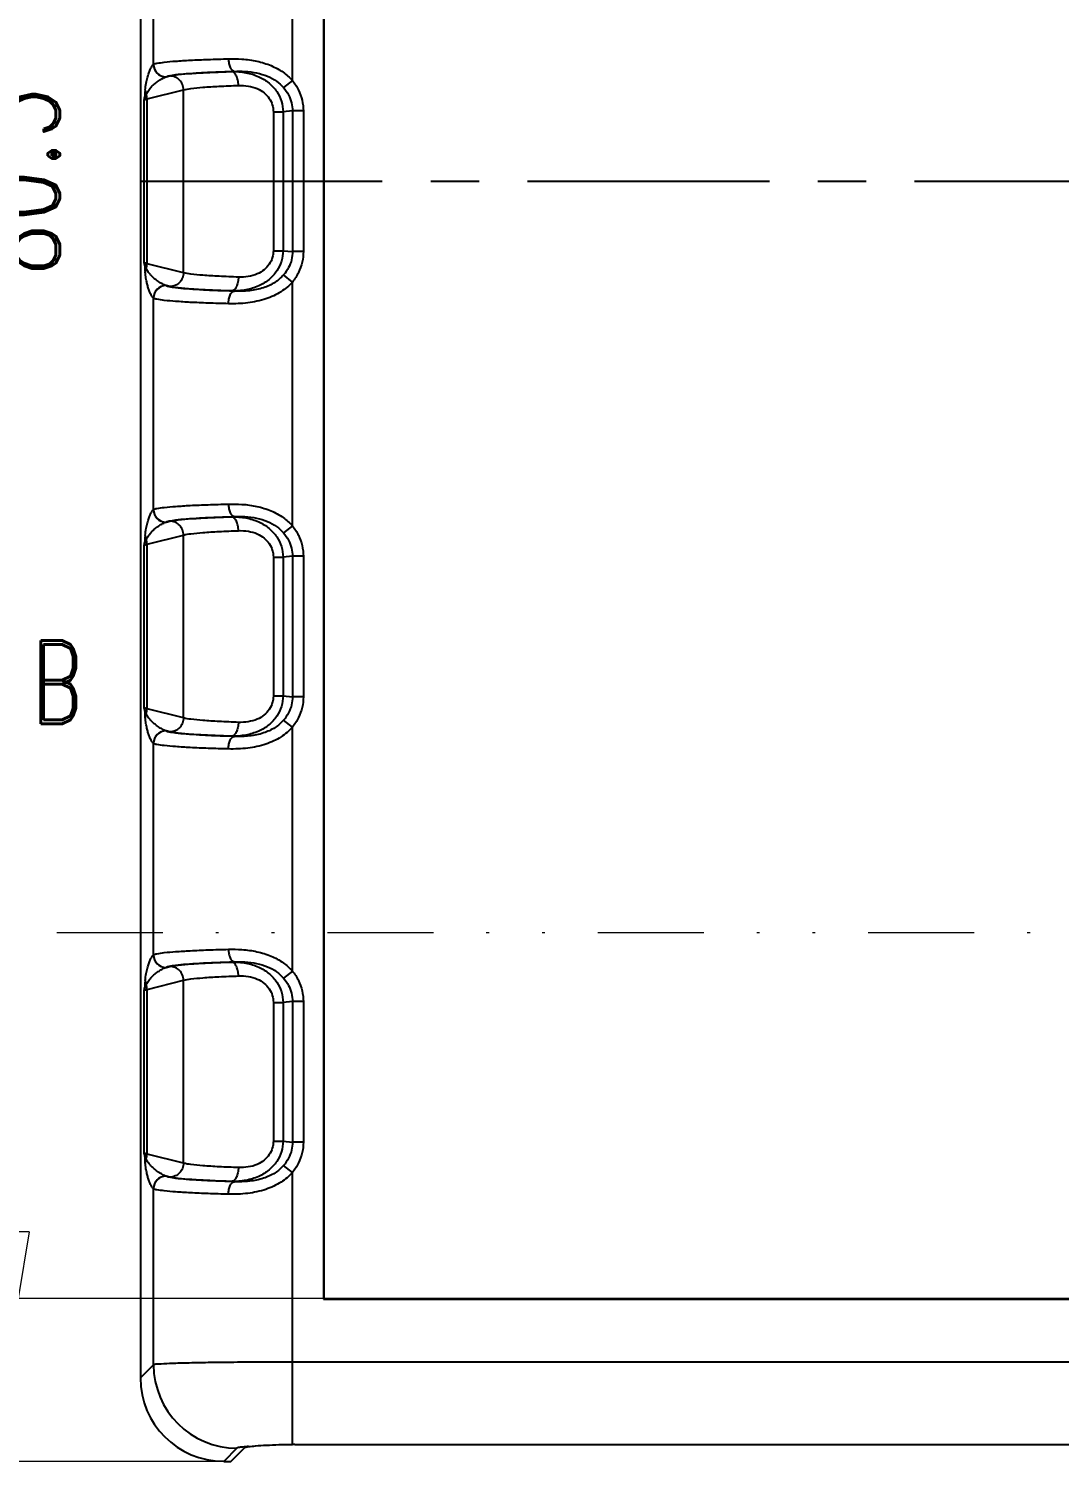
# Model space of a CAD drawing. Header units: millimetres. Extents: x 2827 to 3145, y 1044 to 1251.
# Drawn here: x 2865.8 to 2902.8, y 1147.2 to 1198.7 of the extents above; entities that cross this region are included whole.
import ezdxf
from ezdxf.enums import TextEntityAlignment as Align

# ---------------------------------------------------------------- set-up
doc = ezdxf.new("R2010")
doc.units = ezdxf.units.MM
doc.linetypes.add('CENTER', pattern=[50.8, 31.75, -6.35, 6.35, -6.35])
doc.linetypes.add('DIVIDE', pattern=[31.75, 12.7, -6.35, 0, -6.35, 0, -6.35])
doc.layers.add('dim', color=82, linetype='Continuous', lineweight=9)
doc.layers.add('hatch', color=56, linetype='Continuous', lineweight=9)
doc.styles.add('ROMAND', font='romand.shx', dxfattribs={"width": 0.75, "bigfont": 'gbcbig.shx'})
doc.dimstyles.new('YanXiu', dxfattribs={"dimtxt": 2.5, "dimasz": 2.2, "dimexe": 1, "dimexo": 0, "dimgap": 0.66, "dimtad": 0, "dimzin": 9, "dimdsep": 46, "dimtxsty": 'ROMAND', "dimblk": 'CLOSEDBLANK', "dimcen": 0, "dimclrd": 3, "dimclre": 3, "dimclrt": 7, "dimazin": 2, "dimtfac": 1, "dimtofl": 0, "dimtmove": 0, "dimatfit": 3, "dimldrblk": 'CLOSEDBLANK', "dimfxl": 1, "dimlwd": 5, "dimlwe": 5, "dimarcsym": 0})

# ---------------------------------------------------------------- blocks, each defined once
blk = doc.blocks.new('_ClosedBlank')
at = {"color": 0, "linetype": 'ByBlock', "lineweight": -2}
for p, q in [((-1, 0.167), (0, 0)), ((-1, 0.167), (-1, -0.167)), ((0, 0), (-1, -0.167))]:
    blk.add_line(p, q, dxfattribs=at)
blk = doc.blocks.new('*D4')
at = {"layer": 'Defpoints', "color": 0}
for p in [(2876.375, 1233.377), (2865.378, 1153.077), (2876.375, 1153.077)]:
    blk.add_point(p, dxfattribs=at)
at = {"layer": 'dim', "color": 3, "lineweight": 5}
for p, q in [((2876.375, 1233.377), (2864.778, 1233.377)), ((2865.378, 1230.977), (2865.378, 1197.309)), ((2865.378, 1155.477), (2865.378, 1189.146)), ((2876.375, 1153.077), (2864.778, 1153.077))]:
    blk.add_line(p, q, dxfattribs=at)
at = {"layer": 'dim', "color": 3, "lineweight": 5, "xscale": 2.4, "yscale": 2.4, "zscale": 2.4}
for p, rotation in [((2865.378, 1233.377), 90), ((2865.378, 1153.077), 270)]:
    blk.add_blockref('_ClosedBlank', p, dxfattribs=dict(at, rotation=rotation))
at = {"layer": 'dim', "color": 7, "insert": (2865.378, 1193.227), "char_height": 3, "attachment_point": 5, "rotation": 90, "style": 'ROMAND'}
blk.add_mtext('80.3', dxfattribs=at)
blk = doc.blocks.new('*D6')
at = {"layer": 'Defpoints', "color": 0}
for p in [(2872.771, 1239.227), (2861.178, 1147.227), (2872.771, 1147.227)]:
    blk.add_point(p, dxfattribs=at)
at = {"layer": 'dim', "color": 3, "lineweight": 5}
for p, q in [((2872.771, 1239.227), (2860.578, 1239.227)), ((2861.178, 1236.827), (2861.178, 1195.649)), ((2861.178, 1149.627), (2861.178, 1190.806)), ((2872.771, 1147.227), (2860.578, 1147.227))]:
    blk.add_line(p, q, dxfattribs=at)
at = {"layer": 'dim', "color": 3, "lineweight": 5, "xscale": 2.4, "yscale": 2.4, "zscale": 2.4}
for p, rotation in [((2861.178, 1239.227), 90), ((2861.178, 1147.227), 270)]:
    blk.add_blockref('_ClosedBlank', p, dxfattribs=dict(at, rotation=rotation))
at = {"layer": 'dim', "color": 7, "insert": (2861.178, 1193.227), "char_height": 3, "attachment_point": 5, "rotation": 90, "style": 'ROMAND'}
blk.add_mtext('92', dxfattribs=at)

msp = doc.modelspace()

# ---------------------------------------------------------------- linework, layer by layer
at = {"color": 7, "linetype": 'Continuous'}
for p, q in [((2869.775, 1236.232), (2869.775, 1150.223)), ((2876.358, 1233.395), (2876.358, 1153.06)), ((2876.375, 1233.377), (2876.375, 1153.077)), ((2875.241, 1196.848), (2875.241, 1205.607)), ((2870.248, 1197.429), (2870.248, 1205.026)), ((2870.246, 1197.427), (2870.248, 1197.429)), ((2870.699, 1196.979), (2870.839, 1197.013)), ((2873.148, 1197.178), (2873.059, 1197.17)), ((2870.014, 1196.189), (2871.328, 1196.514)), ((2870.696, 1196.978), (2870.699, 1196.979)), ((2871.328, 1189.941), (2871.328, 1196.514)), ((2875.241, 1196.848), (2874.925, 1196.593)), ((2869.912, 1190.311), (2869.912, 1196.144)), ((2870.014, 1190.266), (2870.014, 1196.189)), ((2874.557, 1195.722), (2874.904, 1195.722)), ((2874.557, 1195.722), (2874.557, 1190.733)), ((2875.246, 1195.753), (2874.904, 1195.722)), ((2874.904, 1195.722), (2874.904, 1190.733)), ((2875.635, 1195.753), (2875.246, 1195.753)), ((2875.246, 1195.753), (2875.246, 1190.702)), ((2875.635, 1195.753), (2875.635, 1190.702)), ((2874.557, 1190.733), (2874.904, 1190.733)), ((2874.904, 1190.733), (2875.246, 1190.702)), ((2875.635, 1190.702), (2875.246, 1190.702)), ((2871.328, 1189.941), (2870.014, 1190.266)), ((2875.241, 1189.607), (2874.925, 1189.862)), ((2870.699, 1189.476), (2870.696, 1189.477)), ((2870.839, 1189.442), (2870.699, 1189.476)), ((2875.241, 1180.848), (2875.241, 1189.607)), ((2870.248, 1189.026), (2870.246, 1189.028)), ((2870.248, 1181.429), (2870.248, 1189.026)), ((2873.059, 1189.285), (2873.148, 1189.277)), ((2870.246, 1181.427), (2870.248, 1181.429)), ((2873.148, 1181.178), (2873.059, 1181.17)), ((2870.696, 1180.978), (2870.699, 1180.979)), ((2870.699, 1180.979), (2870.839, 1181.013)), ((2875.241, 1180.848), (2874.925, 1180.593)), ((2869.912, 1174.311), (2869.912, 1180.144)), ((2870.014, 1180.189), (2871.328, 1180.514)), ((2870.014, 1174.266), (2870.014, 1180.189)), ((2871.328, 1173.941), (2871.328, 1180.514)), ((2874.557, 1179.722), (2874.904, 1179.722)), ((2874.557, 1179.722), (2874.557, 1174.733)), ((2875.246, 1179.753), (2874.904, 1179.722)), ((2874.904, 1179.722), (2874.904, 1174.733)), ((2875.635, 1179.753), (2875.246, 1179.753)), ((2875.246, 1179.753), (2875.246, 1174.702)), ((2875.635, 1179.753), (2875.635, 1174.702)), ((2874.557, 1174.733), (2874.904, 1174.733)), ((2874.904, 1174.733), (2875.246, 1174.702)), ((2875.635, 1174.702), (2875.246, 1174.702)), ((2871.328, 1173.941), (2870.014, 1174.266)), ((2875.241, 1173.607), (2874.925, 1173.862)), ((2870.699, 1173.476), (2870.696, 1173.477)), ((2870.839, 1173.442), (2870.699, 1173.476)), ((2875.241, 1164.848), (2875.241, 1173.607)), ((2870.248, 1173.026), (2870.246, 1173.028)), ((2870.248, 1165.429), (2870.248, 1173.026)), ((2873.059, 1173.285), (2873.148, 1173.277)), ((2870.246, 1165.427), (2870.248, 1165.429)), ((2873.148, 1165.178), (2873.059, 1165.17)), ((2870.696, 1164.978), (2870.699, 1164.979)), ((2870.699, 1164.979), (2870.839, 1165.013)), ((2875.241, 1164.848), (2874.925, 1164.593)), ((2869.912, 1158.311), (2869.912, 1164.144)), ((2870.014, 1164.189), (2871.328, 1164.514)), ((2870.014, 1158.266), (2870.014, 1164.189)), ((2871.328, 1157.941), (2871.328, 1164.514)), ((2874.557, 1163.722), (2874.904, 1163.722)), ((2874.557, 1163.722), (2874.557, 1158.733)), ((2875.246, 1163.753), (2874.904, 1163.722)), ((2874.904, 1163.722), (2874.904, 1158.733)), ((2875.635, 1163.753), (2875.246, 1163.753)), ((2875.246, 1163.753), (2875.246, 1158.702)), ((2875.635, 1163.753), (2875.635, 1158.702)), ((2874.557, 1158.733), (2874.904, 1158.733)), ((2874.904, 1158.733), (2875.246, 1158.702)), ((2875.635, 1158.702), (2875.246, 1158.702)), ((2871.328, 1157.941), (2870.014, 1158.266)), ((2870.699, 1157.476), (2870.696, 1157.477)), ((2870.839, 1157.442), (2870.699, 1157.476)), ((2875.241, 1157.607), (2874.925, 1157.862)), ((2875.241, 1147.837), (2875.241, 1157.607)), ((2870.248, 1157.026), (2870.246, 1157.028)), ((2870.248, 1150.696), (2870.248, 1157.026)), ((2873.059, 1157.285), (2873.148, 1157.277)), ((2876.358, 1153.06), (2876.375, 1153.077)), ((2876.358, 1153.06), (2931.693, 1153.06)), ((2876.375, 1153.077), (2931.675, 1153.077)), ((2870.248, 1150.696), (2869.775, 1150.223)), ((2932.81, 1150.795), (2875.241, 1150.795)), ((2873.244, 1147.7), (2872.771, 1147.227)), ((2873.03, 1147.227), (2873.53, 1147.728)), ((2875.328, 1147.837), (2932.723, 1147.837)), ((2872.771, 1147.227), (2873.03, 1147.227))]:
    msp.add_line(p, q, dxfattribs=at)
at = {"color": 1, "linetype": 'CENTER', "ltscale": 0.274}
msp.add_line((2869.775, 1193.227), (2938.275, 1193.227), dxfattribs=at)
at = {"color": 7, "linetype": 'Continuous'}
for centre, radius, start, end in [((2870.697, 1197.428), 0.451, 180.1857, 269.8143), ((2870.699, 1197.43), 0.451, 180.1857, 269.8143), ((2931.796, 1190.003), 62.188, 174.00018, 174.33311), ((2869.503, 1196.183), 0.511, 0.6172, 19.5541), ((2936.124, 1196.89), 66.538, 185.67436, 185.98553), ((2869.503, 1190.272), 0.511, 340.4459, 359.3828), ((2870.697, 1189.027), 0.451, 90.1857, 179.8143), ((2870.699, 1189.025), 0.451, 90.1857, 179.8143), ((2870.697, 1181.428), 0.451, 180.1857, 269.8143), ((2870.699, 1181.43), 0.451, 180.1857, 269.8143), ((2931.796, 1174.003), 62.188, 174.00018, 174.33311), ((2869.503, 1180.183), 0.511, 0.6172, 19.5541), ((2936.124, 1180.89), 66.538, 185.67436, 185.98553), ((2869.503, 1174.272), 0.511, 340.4459, 359.3828), ((2870.697, 1173.027), 0.451, 90.1857, 179.8143), ((2870.699, 1173.025), 0.451, 90.1857, 179.8143), ((2870.697, 1165.428), 0.451, 180.1857, 269.8143), ((2870.699, 1165.43), 0.451, 180.1857, 269.8143), ((2931.796, 1158.003), 62.188, 174.00018, 174.33311), ((2869.503, 1164.183), 0.511, 0.6172, 19.5541), ((2936.124, 1164.89), 66.538, 185.67436, 185.98553), ((2869.503, 1158.272), 0.511, 340.4459, 359.3828), ((2870.697, 1157.027), 0.451, 90.1857, 179.8143), ((2870.699, 1157.025), 0.451, 90.1857, 179.8143), ((2873.254, 1150.706), 3.006, 180.1881, 269.8119), ((2875.328, 1137.058), 10.779, 90.0017, 90.4628)]:
    msp.add_arc(centre, radius, start, end, dxfattribs=at)
msp.add_ellipse((2872.78, 1150.232), major_axis=(2.127, 2.127), ratio=0.997265, start_param=-3.925621, end_param=-2.357564, dxfattribs=at)
for points, start_tangent, end_tangent in [([(2870.248, 1197.429), (2870.368, 1197.469), (2870.634, 1197.509), (2871.039, 1197.545), (2871.57, 1197.578), (2872.21, 1197.606), (2872.941, 1197.628)], (0.739829, 0.672795), (0.999695, 0.02469)), ([(2872.941, 1197.628), (2873.427, 1197.618), (2873.966, 1197.542), (2874.477, 1197.382), (2874.908, 1197.144), (2875.241, 1196.848)], (0.999694, 0.024756), (0.662274, -0.749262)), ([(2872.941, 1197.628), (2872.96, 1197.46), (2873.005, 1197.317), (2873.071, 1197.218), (2873.148, 1197.178)], (0.021399, -0.999771), (0.994948, -0.100392)), ([(2869.949, 1196.504), (2869.986, 1196.758), (2870.029, 1196.954), (2870.077, 1197.111), (2870.128, 1197.241), (2870.185, 1197.347), (2870.246, 1197.427)], (0.09001, 0.995941), (0.70752, 0.706694)), ([(2870.699, 1196.979), (2870.806, 1197.02), (2871.049, 1197.059), (2871.417, 1197.096), (2871.901, 1197.129), (2872.484, 1197.156), (2873.148, 1197.178)], (0.708063, 0.70615), (0.999632, 0.02713)), ([(2870.839, 1197.013), (2871.135, 1197.061), (2871.621, 1197.104), (2872.272, 1197.141), (2873.059, 1197.17)], (0.970857, 0.239659), (0.999579, 0.029008)), ([(2871.328, 1196.514), (2871.289, 1196.704), (2871.183, 1196.865), (2871.025, 1196.973), (2870.839, 1197.013)], (-0.010634, 0.999943), (-0.999939, 0.011082)), ([(2873.059, 1197.17), (2873.568, 1197.13), (2874.03, 1196.986), (2874.405, 1196.752), (2874.678, 1196.449), (2874.846, 1196.099), (2874.904, 1195.722)], (0.999856, 0.016967), (0.007033, -0.999975)), ([(2873.302, 1196.671), (2873.28, 1196.857), (2873.227, 1197.016), (2873.15, 1197.126), (2873.059, 1197.17)], (-0.022219, 0.999753), (-0.995588, 0.093831)), ([(2873.148, 1197.178), (2873.533, 1197.175), (2873.954, 1197.12), (2874.347, 1197.001), (2874.674, 1196.821), (2874.925, 1196.593)], (0.999385, 0.035062), (0.653122, -0.757253)), ([(2869.948, 1196.504), (2869.954, 1196.453), (2869.966, 1196.403), (2869.985, 1196.355)], (0.036334, -0.99934), (0.429141, -0.903237)), ([(2869.985, 1196.355), (2870.075, 1196.506), (2870.177, 1196.628), (2870.291, 1196.733), (2870.414, 1196.826), (2870.549, 1196.907), (2870.696, 1196.978)], (0.389962, 0.920831), (0.924116, 0.382111)), ([(2871.328, 1196.514), (2871.592, 1196.561), (2872.024, 1196.605), (2872.602, 1196.642), (2873.302, 1196.671)], (0.963468, 0.267824), (0.999467, 0.032652)), ([(2873.302, 1196.671), (2873.658, 1196.65), (2873.975, 1196.558), (2874.228, 1196.405), (2874.41, 1196.205), (2874.52, 1195.973), (2874.557, 1195.722)], (0.999466, 0.032686), (-0.000413, -1)), ([(2874.925, 1196.593), (2875.104, 1196.331), (2875.211, 1196.047), (2875.246, 1195.753)], (0.653319, -0.757083), (-0.007099, -0.999975)), ([(2875.241, 1196.848), (2875.459, 1196.506), (2875.591, 1196.136), (2875.635, 1195.753)], (0.627233, -0.778831), (-0.000535, -1)), ([(2869.912, 1196.144), (2869.929, 1196.215), (2869.953, 1196.285), (2869.985, 1196.355)], (0.187598, 0.982246), (0.450176, 0.89294)), ([(2869.912, 1196.144), (2869.933, 1196.159), (2869.967, 1196.174), (2870.014, 1196.189)], (0.672674, 0.739939), (0.964974, 0.262345)), ([(2874.904, 1190.733), (2874.846, 1190.356), (2874.678, 1190.005), (2874.404, 1189.702), (2874.029, 1189.468), (2873.567, 1189.325), (2873.059, 1189.285)], (-0.007032, -0.999975), (-0.999856, 0.016969)), ([(2874.557, 1190.733), (2874.52, 1190.482), (2874.41, 1190.25), (2874.227, 1190.049), (2873.974, 1189.896), (2873.657, 1189.805), (2873.302, 1189.784)], (0.000414, -1), (-0.999466, 0.032683)), ([(2875.246, 1190.702), (2875.212, 1190.41), (2875.105, 1190.126), (2874.925, 1189.862)], (0.007088, -0.999975), (-0.653319, -0.757083)), ([(2875.635, 1190.702), (2875.592, 1190.322), (2875.46, 1189.952), (2875.241, 1189.607)], (0.000516, -1), (-0.627232, -0.778833)), ([(2870.014, 1190.266), (2869.967, 1190.281), (2869.933, 1190.296), (2869.912, 1190.311)], (-0.964974, 0.262346), (-0.672696, 0.739919)), ([(2869.985, 1190.1), (2869.972, 1190.127), (2869.958, 1190.158), (2869.945, 1190.191), (2869.933, 1190.228), (2869.922, 1190.268), (2869.912, 1190.311)], (-0.450164, 0.892946), (-0.187476, 0.982269)), ([(2869.949, 1189.951), (2869.954, 1190.002), (2869.966, 1190.052), (2869.985, 1190.1)], (0.025881, 0.999665), (0.424727, 0.905322)), ([(2870.246, 1189.028), (2870.21, 1189.071), (2870.176, 1189.121), (2870.145, 1189.178), (2870.118, 1189.238), (2870.092, 1189.301), (2870.069, 1189.366), (2870.049, 1189.432), (2870.03, 1189.5), (2870.012, 1189.574), (2869.994, 1189.655), (2869.977, 1189.745), (2869.962, 1189.842), (2869.949, 1189.951)], (-0.707159, 0.707055), (-0.106812, 0.994279)), ([(2870.696, 1189.477), (2870.609, 1189.517), (2870.529, 1189.559), (2870.455, 1189.602), (2870.389, 1189.647), (2870.329, 1189.692), (2870.274, 1189.736), (2870.224, 1189.781), (2870.179, 1189.825), (2870.135, 1189.873), (2870.093, 1189.924), (2870.053, 1189.978), (2870.017, 1190.037), (2869.985, 1190.1)], (-0.924093, 0.382167), (-0.407019, 0.91342)), ([(2871.328, 1189.941), (2871.289, 1189.751), (2871.183, 1189.59), (2871.025, 1189.482), (2870.839, 1189.442)], (-0.010634, -0.999943), (-0.999939, -0.011082)), ([(2873.302, 1189.784), (2872.603, 1189.813), (2872.025, 1189.85), (2871.593, 1189.893), (2871.328, 1189.941)], (-0.999467, 0.032654), (-0.963469, 0.26782)), ([(2874.925, 1189.862), (2874.617, 1189.595), (2874.203, 1189.401), (2873.697, 1189.294), (2873.148, 1189.277)], (-0.65317, -0.757211), (-0.999387, 0.03502)), ([(2873.148, 1189.277), (2872.483, 1189.299), (2871.9, 1189.326), (2871.417, 1189.359), (2871.049, 1189.396), (2870.806, 1189.435), (2870.699, 1189.476)], (-0.999632, 0.027127), (-0.708108, 0.706104)), ([(2873.059, 1189.285), (2872.272, 1189.314), (2871.622, 1189.351), (2871.136, 1189.394), (2870.839, 1189.442)], (-0.999579, 0.029015), (-0.970861, 0.239641)), ([(2875.241, 1189.607), (2874.832, 1189.26), (2874.29, 1189.002), (2873.636, 1188.858), (2872.941, 1188.827)], (-0.662319, -0.749222), (-0.999696, 0.024656)), ([(2873.302, 1189.784), (2873.28, 1189.598), (2873.227, 1189.439), (2873.15, 1189.329), (2873.059, 1189.285)], (-0.022217, -0.999753), (-0.995586, -0.093856)), ([(2872.941, 1188.827), (2872.21, 1188.849), (2871.57, 1188.877), (2871.039, 1188.91), (2870.634, 1188.946), (2870.368, 1188.985), (2870.248, 1189.026)], (-0.999695, 0.024688), (-0.73984, 0.672783)), ([(2872.941, 1188.827), (2872.96, 1188.994), (2873.005, 1189.138), (2873.071, 1189.237), (2873.148, 1189.277)], (0.021397, 0.999771), (0.994932, 0.100551)), ([(2870.248, 1181.429), (2870.368, 1181.469), (2870.634, 1181.509), (2871.039, 1181.545), (2871.57, 1181.578), (2872.21, 1181.606), (2872.941, 1181.628)], (0.739829, 0.672795), (0.999695, 0.02469)), ([(2872.941, 1181.628), (2873.427, 1181.618), (2873.966, 1181.542), (2874.477, 1181.382), (2874.908, 1181.144), (2875.241, 1180.848)], (0.999694, 0.024756), (0.662274, -0.749262)), ([(2872.941, 1181.628), (2872.96, 1181.46), (2873.005, 1181.317), (2873.071, 1181.218), (2873.148, 1181.178)], (0.021399, -0.999771), (0.994948, -0.100392)), ([(2869.949, 1180.504), (2869.986, 1180.758), (2870.029, 1180.954), (2870.077, 1181.111), (2870.128, 1181.241), (2870.185, 1181.347), (2870.246, 1181.427)], (0.09001, 0.995941), (0.70752, 0.706694)), ([(2870.699, 1180.979), (2870.806, 1181.02), (2871.049, 1181.059), (2871.417, 1181.096), (2871.901, 1181.129), (2872.484, 1181.156), (2873.148, 1181.178)], (0.708063, 0.70615), (0.999632, 0.02713)), ([(2870.839, 1181.013), (2871.135, 1181.061), (2871.621, 1181.104), (2872.272, 1181.141), (2873.059, 1181.17)], (0.970857, 0.239659), (0.999579, 0.029008)), ([(2873.059, 1181.17), (2873.568, 1181.13), (2874.03, 1180.986), (2874.405, 1180.752), (2874.678, 1180.449), (2874.846, 1180.099), (2874.904, 1179.722)], (0.999856, 0.016967), (0.007033, -0.999975)), ([(2873.302, 1180.671), (2873.28, 1180.857), (2873.227, 1181.016), (2873.15, 1181.126), (2873.059, 1181.17)], (-0.022219, 0.999753), (-0.995588, 0.093831)), ([(2873.148, 1181.178), (2873.533, 1181.175), (2873.954, 1181.12), (2874.347, 1181.001), (2874.674, 1180.821), (2874.925, 1180.593)], (0.999385, 0.035062), (0.653122, -0.757253)), ([(2869.985, 1180.355), (2870.075, 1180.506), (2870.177, 1180.628), (2870.291, 1180.733), (2870.414, 1180.826), (2870.549, 1180.907), (2870.696, 1180.978)], (0.389962, 0.920831), (0.924116, 0.382111)), ([(2871.328, 1180.514), (2871.289, 1180.704), (2871.183, 1180.865), (2871.025, 1180.973), (2870.839, 1181.013)], (-0.010634, 0.999943), (-0.999939, 0.011082)), ([(2871.328, 1180.514), (2871.592, 1180.561), (2872.024, 1180.605), (2872.602, 1180.642), (2873.302, 1180.671)], (0.963468, 0.267824), (0.999467, 0.032652)), ([(2873.302, 1180.671), (2873.658, 1180.65), (2873.975, 1180.558), (2874.228, 1180.405), (2874.41, 1180.205), (2874.52, 1179.973), (2874.557, 1179.722)], (0.999466, 0.032686), (-0.000413, -1)), ([(2874.925, 1180.593), (2875.104, 1180.331), (2875.211, 1180.047), (2875.246, 1179.753)], (0.653319, -0.757083), (-0.007099, -0.999975)), ([(2875.241, 1180.848), (2875.459, 1180.506), (2875.591, 1180.136), (2875.635, 1179.753)], (0.627233, -0.778831), (-0.000535, -1)), ([(2869.912, 1180.144), (2869.929, 1180.215), (2869.953, 1180.285), (2869.985, 1180.355)], (0.187598, 0.982246), (0.450176, 0.89294)), ([(2869.912, 1180.144), (2869.933, 1180.159), (2869.967, 1180.174), (2870.014, 1180.189)], (0.672674, 0.739939), (0.964974, 0.262345)), ([(2869.948, 1180.504), (2869.954, 1180.453), (2869.966, 1180.403), (2869.985, 1180.355)], (0.036334, -0.99934), (0.429141, -0.903237)), ([(2874.904, 1174.733), (2874.846, 1174.356), (2874.678, 1174.005), (2874.404, 1173.702), (2874.029, 1173.468), (2873.567, 1173.325), (2873.059, 1173.285)], (-0.007032, -0.999975), (-0.999856, 0.016969)), ([(2874.557, 1174.733), (2874.52, 1174.482), (2874.41, 1174.25), (2874.227, 1174.049), (2873.974, 1173.896), (2873.657, 1173.805), (2873.302, 1173.784)], (0.000414, -1), (-0.999466, 0.032683)), ([(2875.246, 1174.702), (2875.212, 1174.41), (2875.105, 1174.126), (2874.925, 1173.862)], (0.007088, -0.999975), (-0.653319, -0.757083)), ([(2875.635, 1174.702), (2875.592, 1174.322), (2875.46, 1173.952), (2875.241, 1173.607)], (0.000516, -1), (-0.627232, -0.778833)), ([(2870.014, 1174.266), (2869.967, 1174.281), (2869.933, 1174.296), (2869.912, 1174.311)], (-0.964974, 0.262346), (-0.672696, 0.739919)), ([(2869.985, 1174.1), (2869.972, 1174.127), (2869.958, 1174.158), (2869.945, 1174.191), (2869.933, 1174.228), (2869.922, 1174.268), (2869.912, 1174.311)], (-0.450164, 0.892946), (-0.187476, 0.982269)), ([(2869.949, 1173.951), (2869.954, 1174.002), (2869.966, 1174.052), (2869.985, 1174.1)], (0.025881, 0.999665), (0.424727, 0.905322)), ([(2870.246, 1173.028), (2870.21, 1173.071), (2870.176, 1173.121), (2870.145, 1173.178), (2870.118, 1173.238), (2870.092, 1173.301), (2870.069, 1173.366), (2870.049, 1173.432), (2870.03, 1173.5), (2870.012, 1173.574), (2869.994, 1173.655), (2869.977, 1173.745), (2869.962, 1173.842), (2869.949, 1173.951)], (-0.707159, 0.707055), (-0.106812, 0.994279)), ([(2870.696, 1173.477), (2870.609, 1173.517), (2870.529, 1173.559), (2870.455, 1173.602), (2870.389, 1173.647), (2870.329, 1173.692), (2870.274, 1173.736), (2870.224, 1173.781), (2870.179, 1173.825), (2870.135, 1173.873), (2870.093, 1173.924), (2870.053, 1173.978), (2870.017, 1174.037), (2869.985, 1174.1)], (-0.924093, 0.382167), (-0.407019, 0.91342)), ([(2871.328, 1173.941), (2871.289, 1173.751), (2871.183, 1173.59), (2871.025, 1173.482), (2870.839, 1173.442)], (-0.010634, -0.999943), (-0.999939, -0.011082)), ([(2873.302, 1173.784), (2872.603, 1173.813), (2872.025, 1173.85), (2871.593, 1173.893), (2871.328, 1173.941)], (-0.999467, 0.032654), (-0.963469, 0.26782)), ([(2874.925, 1173.862), (2874.617, 1173.595), (2874.203, 1173.401), (2873.697, 1173.294), (2873.148, 1173.277)], (-0.65317, -0.757211), (-0.999387, 0.03502)), ([(2873.148, 1173.277), (2872.483, 1173.299), (2871.9, 1173.326), (2871.417, 1173.359), (2871.049, 1173.396), (2870.806, 1173.435), (2870.699, 1173.476)], (-0.999632, 0.027127), (-0.708108, 0.706104)), ([(2873.059, 1173.285), (2872.272, 1173.314), (2871.622, 1173.351), (2871.136, 1173.394), (2870.839, 1173.442)], (-0.999579, 0.029015), (-0.970861, 0.239641)), ([(2875.241, 1173.607), (2874.832, 1173.26), (2874.29, 1173.002), (2873.636, 1172.858), (2872.941, 1172.827)], (-0.662319, -0.749222), (-0.999696, 0.024656)), ([(2873.302, 1173.784), (2873.28, 1173.598), (2873.227, 1173.439), (2873.15, 1173.329), (2873.059, 1173.285)], (-0.022217, -0.999753), (-0.995586, -0.093856)), ([(2872.941, 1172.827), (2872.21, 1172.849), (2871.57, 1172.877), (2871.039, 1172.91), (2870.634, 1172.946), (2870.368, 1172.985), (2870.248, 1173.026)], (-0.999695, 0.024688), (-0.73984, 0.672783)), ([(2872.941, 1172.827), (2872.96, 1172.994), (2873.005, 1173.138), (2873.071, 1173.237), (2873.148, 1173.277)], (0.021397, 0.999771), (0.994932, 0.100551)), ([(2870.248, 1165.429), (2870.368, 1165.469), (2870.634, 1165.509), (2871.039, 1165.545), (2871.57, 1165.578), (2872.21, 1165.606), (2872.941, 1165.628)], (0.739829, 0.672795), (0.999695, 0.02469)), ([(2872.941, 1165.628), (2873.427, 1165.618), (2873.966, 1165.542), (2874.477, 1165.382), (2874.908, 1165.144), (2875.241, 1164.848)], (0.999694, 0.024756), (0.662274, -0.749262)), ([(2872.941, 1165.628), (2872.96, 1165.46), (2873.005, 1165.317), (2873.071, 1165.218), (2873.148, 1165.178)], (0.021399, -0.999771), (0.994948, -0.100392)), ([(2869.949, 1164.504), (2869.986, 1164.758), (2870.029, 1164.954), (2870.077, 1165.111), (2870.128, 1165.241), (2870.185, 1165.347), (2870.246, 1165.427)], (0.09001, 0.995941), (0.70752, 0.706694)), ([(2870.699, 1164.979), (2870.806, 1165.02), (2871.049, 1165.059), (2871.417, 1165.096), (2871.901, 1165.129), (2872.484, 1165.156), (2873.148, 1165.178)], (0.708063, 0.70615), (0.999632, 0.02713)), ([(2870.839, 1165.013), (2871.135, 1165.061), (2871.621, 1165.104), (2872.272, 1165.141), (2873.059, 1165.17)], (0.970857, 0.239659), (0.999579, 0.029008)), ([(2873.059, 1165.17), (2873.568, 1165.13), (2874.03, 1164.986), (2874.405, 1164.752), (2874.678, 1164.449), (2874.846, 1164.099), (2874.904, 1163.722)], (0.999856, 0.016967), (0.007033, -0.999975)), ([(2873.302, 1164.671), (2873.28, 1164.857), (2873.227, 1165.016), (2873.15, 1165.126), (2873.059, 1165.17)], (-0.022219, 0.999753), (-0.995588, 0.093831)), ([(2873.148, 1165.178), (2873.533, 1165.175), (2873.954, 1165.12), (2874.347, 1165.001), (2874.674, 1164.821), (2874.925, 1164.593)], (0.999385, 0.035062), (0.653122, -0.757253)), ([(2869.985, 1164.355), (2870.075, 1164.506), (2870.177, 1164.628), (2870.291, 1164.733), (2870.414, 1164.826), (2870.549, 1164.907), (2870.696, 1164.978)], (0.389962, 0.920831), (0.924116, 0.382111)), ([(2871.328, 1164.514), (2871.289, 1164.704), (2871.183, 1164.865), (2871.025, 1164.973), (2870.839, 1165.013)], (-0.010634, 0.999943), (-0.999939, 0.011082)), ([(2871.328, 1164.514), (2871.592, 1164.561), (2872.024, 1164.605), (2872.602, 1164.642), (2873.302, 1164.671)], (0.963468, 0.267824), (0.999467, 0.032652)), ([(2873.302, 1164.671), (2873.658, 1164.65), (2873.975, 1164.558), (2874.228, 1164.405), (2874.41, 1164.205), (2874.52, 1163.973), (2874.557, 1163.722)], (0.999466, 0.032686), (-0.000413, -1)), ([(2874.925, 1164.593), (2875.104, 1164.331), (2875.211, 1164.047), (2875.246, 1163.753)], (0.653319, -0.757083), (-0.007099, -0.999975)), ([(2875.241, 1164.848), (2875.459, 1164.506), (2875.591, 1164.136), (2875.635, 1163.753)], (0.627233, -0.778831), (-0.000535, -1)), ([(2869.912, 1164.144), (2869.929, 1164.215), (2869.953, 1164.285), (2869.985, 1164.355)], (0.187598, 0.982246), (0.450176, 0.89294)), ([(2869.912, 1164.144), (2869.933, 1164.159), (2869.967, 1164.174), (2870.014, 1164.189)], (0.672674, 0.739939), (0.964974, 0.262345)), ([(2869.948, 1164.504), (2869.954, 1164.453), (2869.966, 1164.403), (2869.985, 1164.355)], (0.036334, -0.99934), (0.429141, -0.903237)), ([(2874.904, 1158.733), (2874.846, 1158.356), (2874.678, 1158.005), (2874.404, 1157.702), (2874.029, 1157.468), (2873.567, 1157.325), (2873.059, 1157.285)], (-0.007032, -0.999975), (-0.999856, 0.016969)), ([(2874.557, 1158.733), (2874.52, 1158.482), (2874.41, 1158.25), (2874.227, 1158.049), (2873.974, 1157.896), (2873.657, 1157.805), (2873.302, 1157.784)], (0.000414, -1), (-0.999466, 0.032683)), ([(2875.246, 1158.702), (2875.212, 1158.41), (2875.105, 1158.126), (2874.925, 1157.862)], (0.007088, -0.999975), (-0.653319, -0.757083)), ([(2875.635, 1158.702), (2875.592, 1158.322), (2875.46, 1157.952), (2875.241, 1157.607)], (0.000516, -1), (-0.627232, -0.778833)), ([(2870.014, 1158.266), (2869.967, 1158.281), (2869.933, 1158.296), (2869.912, 1158.311)], (-0.964974, 0.262346), (-0.672696, 0.739919)), ([(2869.985, 1158.1), (2869.972, 1158.127), (2869.958, 1158.158), (2869.945, 1158.191), (2869.933, 1158.228), (2869.922, 1158.268), (2869.912, 1158.311)], (-0.450164, 0.892946), (-0.187476, 0.982269)), ([(2869.949, 1157.951), (2869.954, 1158.002), (2869.966, 1158.052), (2869.985, 1158.1)], (0.025881, 0.999665), (0.424727, 0.905322)), ([(2870.246, 1157.028), (2870.21, 1157.071), (2870.176, 1157.121), (2870.145, 1157.178), (2870.118, 1157.238), (2870.092, 1157.301), (2870.069, 1157.366), (2870.049, 1157.432), (2870.03, 1157.5), (2870.012, 1157.574), (2869.994, 1157.655), (2869.977, 1157.745), (2869.962, 1157.842), (2869.949, 1157.951)], (-0.707159, 0.707055), (-0.106812, 0.994279)), ([(2870.696, 1157.477), (2870.609, 1157.517), (2870.529, 1157.559), (2870.455, 1157.602), (2870.389, 1157.647), (2870.329, 1157.692), (2870.274, 1157.736), (2870.224, 1157.781), (2870.179, 1157.825), (2870.135, 1157.873), (2870.093, 1157.924), (2870.053, 1157.978), (2870.017, 1158.037), (2869.985, 1158.1)], (-0.924093, 0.382167), (-0.407019, 0.91342)), ([(2871.328, 1157.941), (2871.289, 1157.751), (2871.183, 1157.59), (2871.025, 1157.482), (2870.839, 1157.442)], (-0.010634, -0.999943), (-0.999939, -0.011082)), ([(2873.302, 1157.784), (2872.603, 1157.813), (2872.025, 1157.85), (2871.593, 1157.893), (2871.328, 1157.941)], (-0.999467, 0.032654), (-0.963469, 0.26782)), ([(2873.148, 1157.277), (2872.483, 1157.299), (2871.9, 1157.326), (2871.417, 1157.359), (2871.049, 1157.396), (2870.806, 1157.435), (2870.699, 1157.476)], (-0.999632, 0.027127), (-0.708108, 0.706104)), ([(2873.059, 1157.285), (2872.272, 1157.314), (2871.622, 1157.351), (2871.136, 1157.394), (2870.839, 1157.442)], (-0.999579, 0.029015), (-0.970861, 0.239641)), ([(2875.241, 1157.607), (2874.832, 1157.26), (2874.29, 1157.002), (2873.636, 1156.858), (2872.941, 1156.827)], (-0.662319, -0.749222), (-0.999696, 0.024656)), ([(2873.302, 1157.784), (2873.28, 1157.598), (2873.227, 1157.439), (2873.15, 1157.329), (2873.059, 1157.285)], (-0.022217, -0.999753), (-0.995586, -0.093856)), ([(2874.925, 1157.862), (2874.617, 1157.595), (2874.203, 1157.401), (2873.697, 1157.294), (2873.148, 1157.277)], (-0.65317, -0.757211), (-0.999387, 0.03502)), ([(2872.941, 1156.827), (2872.21, 1156.849), (2871.57, 1156.877), (2871.039, 1156.91), (2870.634, 1156.946), (2870.368, 1156.985), (2870.248, 1157.026)], (-0.999695, 0.024688), (-0.73984, 0.672783)), ([(2872.941, 1156.827), (2872.96, 1156.994), (2873.005, 1157.138), (2873.071, 1157.237), (2873.148, 1157.277)], (0.021397, 0.999771), (0.994932, 0.100551)), ([(2875.241, 1150.795), (2874.165, 1150.793), (2873.139, 1150.785), (2872.212, 1150.774), (2871.427, 1150.758), (2870.82, 1150.739), (2870.421, 1150.718), (2870.248, 1150.696)], (-1, -0.000012), (-0.928753, -0.370699)), ([(2873.664, 1147.759), (2873.448, 1147.741), (2873.306, 1147.721), (2873.244, 1147.7)], (-0.99775, -0.067046), (-0.7085, -0.705711)), ([(2873.53, 1147.728), (2873.544, 1147.735), (2873.571, 1147.743), (2873.611, 1147.751), (2873.664, 1147.759)], (0.707107, 0.707107), (0.992047, 0.125871)), ([(2873.664, 1147.759), (2873.92, 1147.784), (2874.298, 1147.809), (2874.757, 1147.828), (2875.241, 1147.837)], (0.992047, 0.125871), (0.999967, 0.008109))]:
    msp.add_spline(points, degree=3, dxfattribs=dict(at, start_tangent=start_tangent, end_tangent=end_tangent))
at = {"layer": 'hatch', "color": 2, "linetype": 'DIVIDE', "ltscale": 0.3}
msp.add_lwpolyline([(2866.775, 1166.227), (2904.025, 1166.227), (2904.025, 1213.727), (2941.275, 1213.727)], dxfattribs=at)
at = {"layer": 'hatch', "color": 2}
msp.add_lwpolyline([(2866.775, 1166.227, 0, 0, 0), (2866.775, 1169.227, 0.9, 0, 0), (2866.775, 1172.227, 0, 0, 0)], format="xyseb", dxfattribs=at)

# ---------------------------------------------------------------- texts
at = {"layer": 'hatch', "color": 6, "style": 'ROMAND', "width": 0.75}
msp.add_text('B', height=3, dxfattribs=at).set_placement((2866.775, 1175.227), align=Align.MIDDLE)

# ---------------------------------------------------------------- dimensions: what is measured, and where the dimension line sits
at = {"layer": 'dim'}
for base, p1, p2, picture, middle in [((2861.178, 1147.227), (2872.771, 1239.227), (2872.771, 1147.227), '*D6', (2861.178, 1193.227)), ((2865.378, 1153.077), (2876.375, 1233.377), (2876.375, 1153.077), '*D4', (2865.378, 1193.227))]:
    dim = msp.add_linear_dim(base=base, p1=p1, p2=p2, angle=90, dimstyle='YanXiu', override={"dimtxt": 3, "dimasz": 2.4, "dimexe": 0.5997, "dimgap": 0.5997, "dimzin": 8}, dxfattribs=at)
    dim.commit()
    dim.dimension.update_dxf_attribs({"geometry": picture, "text_midpoint": middle})

doc.saveas('drawing.dxf')
